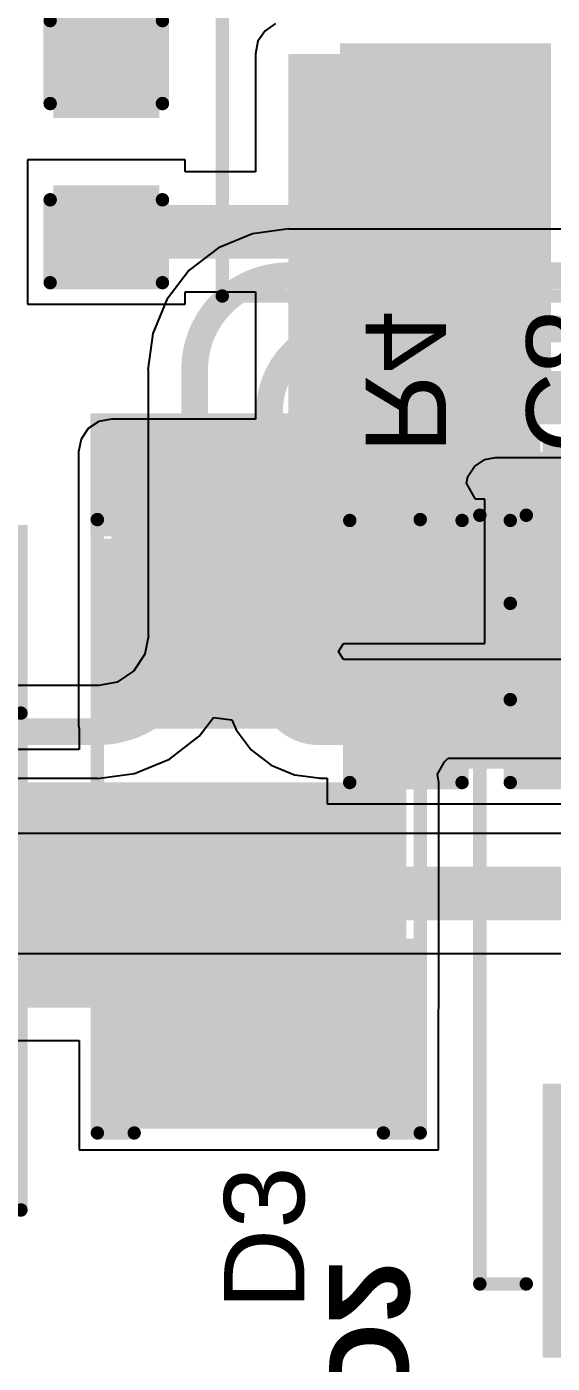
# Model space of a CAD drawing. Header units: inches. Extents: x -46 to 312, y 0 to 111.
# Drawn here: x -12.74 to -7.75, y 6.3 to 18.99 of the extents above; entities that cross this region are included whole.
import ezdxf

# ---------------------------------------------------------------- set-up
doc = ezdxf.new("R2010")
doc.units = ezdxf.units.IN
for name, color, linetype in [('Bottom Layer', 5, 'Continuous'), ('Bottom Overlay', 54, 'Continuous'), ('Bottom Paste', 16, 'Continuous'), ('Bottom Solder', 6, 'Continuous'), ('Top Layer', 1, 'Continuous'), ('Top Overlay', 2, 'Continuous'), ('Top Paste', 8, 'Continuous'), ('Top Solder', 216, 'Continuous')]:
    doc.layers.add(name, color=color, linetype=linetype)
doc.styles.add('Arial', font='', dxfattribs={"height": 0.2})
doc.styles.add('Arial_Bold', font='', dxfattribs={"height": 0.2})
doc.styles.get('Arial').set_extended_font_data('Arial')
doc.styles.get('Arial_Bold').set_extended_font_data('Arial', bold=True)

# ---------------------------------------------------------------- blocks, each defined once
blk = doc.blocks.new('HC_12_M______SMD_17')
at = {"layer": 'Top Layer'}
blk.add_hatch(color=1, dxfattribs=at).paths.add_polyline_path([(-14.873, 6.906), (-11.873, 6.906), (-11.873, 5.106), (-14.873, 5.106)])
at = {"layer": 'Top Paste'}
blk.add_hatch(color=8, dxfattribs=at).paths.add_polyline_path([(-14.873, 6.906), (-11.873, 6.906), (-11.873, 5.106), (-14.873, 5.106)])
at = {"layer": 'Top Solder'}
blk.add_hatch(color=216, dxfattribs=at).paths.add_polyline_path([(-14.975, 7.008), (-11.772, 7.008), (-11.772, 5.005), (-14.975, 5.005)])
at = {"layer": 'Top Overlay'}
for points in [[(-14.173, 8.126, 0.127, 0.127, 0), (13.627, 8.126, 0.127, 0.127, 0)], [(-14.173, 8.126, 0.127, 0.127, 0), (-14.173, -6.274, 0.127, 0.127, 0)]]:
    blk.add_lwpolyline(points, format="xyseb", dxfattribs=at)
blk.add_lwpolyline([(-14.205, 8.126, 0.0635, 0.0635, 1), (-14.141, 8.126, 0.0635, 0.0635, 1)], format="xyseb", close=True, dxfattribs=at)
blk.add_lwpolyline([(-14.205, 8.126, 0.0635, 0.0635, 1), (-14.141, 8.126, 0.0635, 0.0635, 1)], format="xyseb", close=True, dxfattribs=at)
blk = doc.blocks.new('CASE_D_21')
at = {"layer": 'Top Layer'}
for points in [[(-4.25, 1.45), (-1.85, 1.45), (-1.85, -1.45), (-4.25, -1.45)], [(1.85, 1.45), (4.25, 1.45), (4.25, -1.45), (1.85, -1.45)]]:
    blk.add_hatch(color=1, dxfattribs=at).paths.add_polyline_path(points)
at = {"layer": 'Top Paste'}
for points in [[(-4.25, 1.45), (-1.85, 1.45), (-1.85, -1.45), (-4.25, -1.45)], [(1.85, 1.45), (4.25, 1.45), (4.25, -1.45), (1.85, -1.45)]]:
    blk.add_hatch(color=8, dxfattribs=at).paths.add_polyline_path(points)
at = {"layer": 'Top Solder'}
for points in [[(-4.352, 1.552), (-1.748, 1.552), (-1.748, -1.552), (-4.352, -1.552)], [(1.748, 1.552), (4.352, 1.552), (4.352, -1.552), (1.748, -1.552)]]:
    blk.add_hatch(color=216, dxfattribs=at).paths.add_polyline_path(points)
at = {"layer": 'Top Overlay'}
for points in [[(-4.293, 1.651, 0.127, 0.127, 0), (-4.293, 2.388, 0.127, 0.127, 0)], [(3.65, 2.15, 0.127, 0.127, 0), (-3.65, 2.15, 0.127, 0.127, 0)], [(-3.65, 1.709, 0.127, 0.127, 0), (-3.65, 2.15, 0.127, 0.127, 0)], [(3.65, 1.709, 0.127, 0.127, 0), (3.65, 2.15, 0.127, 0.127, 0)], [(-3.861, 2.007, 0.127, 0.127, 0), (-4.699, 2.007, 0.127, 0.127, 0)], [(-3.65, -2.15, 0.127, 0.127, 0), (-3.65, -1.709, 0.127, 0.127, 0)], [(3.65, -2.15, 0.127, 0.127, 0), (3.65, -1.709, 0.127, 0.127, 0)], [(3.65, -2.15, 0.127, 0.127, 0), (-3.65, -2.15, 0.127, 0.127, 0)]]:
    blk.add_lwpolyline(points, format="xyseb", dxfattribs=at)
for points in [[(-4.324, 2.388, 0.0635, 0.0635, 1), (-4.261, 2.388, 0.0635, 0.0635, 1)], [(-3.682, 2.15, 0.0635, 0.0635, 1), (-3.618, 2.15, 0.0635, 0.0635, 1)], [(-3.682, 2.15, 0.0635, 0.0635, 1), (-3.618, 2.15, 0.0635, 0.0635, 1)], [(3.618, 2.15, 0.0635, 0.0635, 1), (3.682, 2.15, 0.0635, 0.0635, 1)], [(3.618, 2.15, 0.0635, 0.0635, 1), (3.682, 2.15, 0.0635, 0.0635, 1)], [(-4.731, 2.007, 0.0635, 0.0635, 1), (-4.667, 2.007, 0.0635, 0.0635, 1)], [(-3.893, 2.007, 0.0635, 0.0635, 1), (-3.829, 2.007, 0.0635, 0.0635, 1)], [(-4.324, 1.651, 0.0635, 0.0635, 1), (-4.261, 1.651, 0.0635, 0.0635, 1)], [(-3.682, 1.709, 0.0635, 0.0635, 1), (-3.618, 1.709, 0.0635, 0.0635, 1)], [(3.618, 1.709, 0.0635, 0.0635, 1), (3.682, 1.709, 0.0635, 0.0635, 1)], [(-3.682, -1.709, 0.0635, 0.0635, 1), (-3.618, -1.709, 0.0635, 0.0635, 1)], [(3.618, -1.709, 0.0635, 0.0635, 1), (3.682, -1.709, 0.0635, 0.0635, 1)], [(-3.682, -2.15, 0.0635, 0.0635, 1), (-3.618, -2.15, 0.0635, 0.0635, 1)], [(-3.682, -2.15, 0.0635, 0.0635, 1), (-3.618, -2.15, 0.0635, 0.0635, 1)], [(3.618, -2.15, 0.0635, 0.0635, 1), (3.682, -2.15, 0.0635, 0.0635, 1)], [(3.618, -2.15, 0.0635, 0.0635, 1), (3.682, -2.15, 0.0635, 0.0635, 1)]]:
    blk.add_lwpolyline(points, format="xyseb", close=True, dxfattribs=at)
blk = doc.blocks.new('SMA_DO_214AC__58')
at = {"layer": 'Top Layer'}
for points in [[(-2.7, 1.4), (-1.1, 1.4), (-1.1, -1.4), (-2.7, -1.4)], [(1.1, 1.4), (2.7, 1.4), (2.7, -1.4), (1.1, -1.4)]]:
    blk.add_hatch(color=1, dxfattribs=at).paths.add_polyline_path(points)
at = {"layer": 'Top Overlay'}
blk.add_hatch(color=2, dxfattribs=at).paths.add_polyline_path([(-3.992, -1.6), (-2.825, -1.6), (-2.825, 1.6), (-3.992, 1.6)])
at = {"layer": 'Top Paste'}
for points in [[(-2.7, 1.4), (-1.1, 1.4), (-1.1, -1.4), (-2.7, -1.4)], [(1.1, 1.4), (2.7, 1.4), (2.7, -1.4), (1.1, -1.4)]]:
    blk.add_hatch(color=8, dxfattribs=at).paths.add_polyline_path(points)
at = {"layer": 'Top Solder'}
for points in [[(-2.802, 1.502), (-0.998, 1.502), (-0.998, -1.502), (-2.802, -1.502)], [(0.998, 1.502), (2.802, 1.502), (2.802, -1.502), (0.998, -1.502)]]:
    blk.add_hatch(color=216, dxfattribs=at).paths.add_polyline_path(points)
at = {"layer": 'Top Overlay'}
for points in [[(2.842, 1.533, 0.127, 0.127, 0), (-2.983, 1.533, 0.127, 0.127, 0)], [(2.842, 1.183, 0.127, 0.127, 0), (2.842, 1.533, 0.127, 0.127, 0)], [(2.842, -1.533, 0.127, 0.127, 0), (2.842, -1.183, 0.127, 0.127, 0)], [(2.842, -1.533, 0.127, 0.127, 0), (-2.983, -1.533, 0.127, 0.127, 0)]]:
    blk.add_lwpolyline(points, format="xyseb", dxfattribs=at)
for points in [[(-3.015, 1.533, 0.0635, 0.0635, 1), (-2.951, 1.533, 0.0635, 0.0635, 1)], [(2.811, 1.533, 0.0635, 0.0635, 1), (2.874, 1.533, 0.0635, 0.0635, 1)], [(2.811, 1.533, 0.0635, 0.0635, 1), (2.874, 1.533, 0.0635, 0.0635, 1)], [(2.811, 1.183, 0.0635, 0.0635, 1), (2.874, 1.183, 0.0635, 0.0635, 1)], [(2.811, -1.183, 0.0635, 0.0635, 1), (2.874, -1.183, 0.0635, 0.0635, 1)], [(-3.015, -1.533, 0.0635, 0.0635, 1), (-2.951, -1.533, 0.0635, 0.0635, 1)], [(2.811, -1.533, 0.0635, 0.0635, 1), (2.874, -1.533, 0.0635, 0.0635, 1)], [(2.811, -1.533, 0.0635, 0.0635, 1), (2.874, -1.533, 0.0635, 0.0635, 1)]]:
    blk.add_lwpolyline(points, format="xyseb", close=True, dxfattribs=at)
blk = doc.blocks.new('SMA_60')
at = {"layer": 'Top Layer'}
for points in [[(-3.25, 0.85), (-0.75, 0.85), (-0.75, -0.85), (-3.25, -0.85)], [(0.75, 0.85), (3.25, 0.85), (3.25, -0.85), (0.75, -0.85)]]:
    blk.add_hatch(color=1, dxfattribs=at).paths.add_polyline_path(points)
at = {"layer": 'Top Overlay'}
for points in [[(-4.445, -1.422), (-3.278, -1.422), (-3.278, 1.422), (-4.445, 1.422)], [(-3.3, 0.924), (-2.596, 0.924), (-2.596, 1.422), (-3.3, 1.422)], [(-3.3, -1.422), (-2.596, -1.422), (-2.596, -0.924), (-3.3, -0.924)]]:
    blk.add_hatch(color=2, dxfattribs=at).paths.add_polyline_path(points)
at = {"layer": 'Top Paste'}
for points in [[(-3.25, 0.85), (-0.75, 0.85), (-0.75, -0.85), (-3.25, -0.85)], [(0.75, 0.85), (3.25, 0.85), (3.25, -0.85), (0.75, -0.85)]]:
    blk.add_hatch(color=8, dxfattribs=at).paths.add_polyline_path(points)
at = {"layer": 'Top Solder'}
for points in [[(-3.352, 0.952), (-0.648, 0.952), (-0.648, -0.952), (-3.352, -0.952)], [(0.648, 0.952), (3.352, 0.952), (3.352, -0.952), (0.648, -0.952)]]:
    blk.add_hatch(color=216, dxfattribs=at).paths.add_polyline_path(points)
at = {"layer": 'Top Overlay'}
for points in [[(2.061, 1.358, 0.127, 0.127, 0), (-2.658, 1.358, 0.127, 0.127, 0)], [(2.061, 1.012, 0.127, 0.127, 0), (2.061, 1.358, 0.127, 0.127, 0)], [(2.061, -1.358, 0.127, 0.127, 0), (2.061, -1.012, 0.127, 0.127, 0)], [(2.061, -1.358, 0.127, 0.127, 0), (-2.658, -1.358, 0.127, 0.127, 0)]]:
    blk.add_lwpolyline(points, format="xyseb", dxfattribs=at)
for points in [[(-2.69, 1.358, 0.0635, 0.0635, 1), (-2.626, 1.358, 0.0635, 0.0635, 1)], [(2.029, 1.358, 0.0635, 0.0635, 1), (2.093, 1.358, 0.0635, 0.0635, 1)], [(2.029, 1.358, 0.0635, 0.0635, 1), (2.093, 1.358, 0.0635, 0.0635, 1)], [(2.029, 1.012, 0.0635, 0.0635, 1), (2.093, 1.012, 0.0635, 0.0635, 1)], [(2.029, -1.012, 0.0635, 0.0635, 1), (2.093, -1.012, 0.0635, 0.0635, 1)], [(-2.69, -1.358, 0.0635, 0.0635, 1), (-2.626, -1.358, 0.0635, 0.0635, 1)], [(2.029, -1.358, 0.0635, 0.0635, 1), (2.093, -1.358, 0.0635, 0.0635, 1)], [(2.029, -1.358, 0.0635, 0.0635, 1), (2.093, -1.358, 0.0635, 0.0635, 1)]]:
    blk.add_lwpolyline(points, format="xyseb", close=True, dxfattribs=at)
blk = doc.blocks.new('RES_0603_B_87')
at = {"layer": 'Bottom Layer'}
for points in [[(-1.143, -0.4445), (-1.143, 0.4445), (-0.381, 0.4445), (-0.381, -0.4445)], [(0.381, -0.4445), (0.381, 0.4445), (1.143, 0.4445), (1.143, -0.4445)]]:
    blk.add_hatch(color=5, dxfattribs=at).paths.add_polyline_path(points)
at = {"layer": 'Bottom Paste'}
for points in [[(-1.143, -0.4445), (-1.143, 0.4445), (-0.381, 0.4445), (-0.381, -0.4445)], [(0.381, -0.4445), (0.381, 0.4445), (1.143, 0.4445), (1.143, -0.4445)]]:
    blk.add_hatch(color=16, dxfattribs=at).paths.add_polyline_path(points)
at = {"layer": 'Bottom Solder'}
for points in [[(-1.2446, -0.5461), (-1.2446, 0.5461), (-0.2794, 0.5461), (-0.2794, -0.5461)], [(0.2794, -0.5461), (0.2794, 0.5461), (1.2446, 0.5461), (1.2446, -0.5461)]]:
    blk.add_hatch(color=6, dxfattribs=at).paths.add_polyline_path(points)
at = {"layer": 'Bottom Overlay'}
for points in [[(-1.2446, -0.5334, 0.127, 0.127, 0), (-1.2446, 0.5334, 0.127, 0.127, 0)], [(1.2446, 0.5334, 0.127, 0.127, 0), (-1.2446, 0.5334, 0.127, 0.127, 0)], [(1.2446, -0.5334, 0.127, 0.127, 0), (1.2446, 0.5334, 0.127, 0.127, 0)], [(1.2446, -0.5334, 0.127, 0.127, 0), (-1.2446, -0.5334, 0.127, 0.127, 0)]]:
    blk.add_lwpolyline(points, format="xyseb", dxfattribs=at)
for points in [[(-1.27635, 0.5334, 0.0635, 0.0635, 1), (-1.21285, 0.5334, 0.0635, 0.0635, 1)], [(-1.27635, 0.5334, 0.0635, 0.0635, 1), (-1.21285, 0.5334, 0.0635, 0.0635, 1)], [(1.21285, 0.5334, 0.0635, 0.0635, 1), (1.27635, 0.5334, 0.0635, 0.0635, 1)], [(1.21285, 0.5334, 0.0635, 0.0635, 1), (1.27635, 0.5334, 0.0635, 0.0635, 1)], [(-1.27635, -0.5334, 0.0635, 0.0635, 1), (-1.21285, -0.5334, 0.0635, 0.0635, 1)], [(-1.27635, -0.5334, 0.0635, 0.0635, 1), (-1.21285, -0.5334, 0.0635, 0.0635, 1)], [(1.21285, -0.5334, 0.0635, 0.0635, 1), (1.27635, -0.5334, 0.0635, 0.0635, 1)], [(1.21285, -0.5334, 0.0635, 0.0635, 1), (1.27635, -0.5334, 0.0635, 0.0635, 1)]]:
    blk.add_lwpolyline(points, format="xyseb", close=True, dxfattribs=at)
blk = doc.blocks.new('C__0603_B_93')
at = {"layer": 'Bottom Layer'}
for points in [[(-1.143, -0.445), (-1.143, 0.445), (-0.381, 0.445), (-0.381, -0.445)], [(0.381, -0.445), (0.381, 0.445), (1.143, 0.445), (1.143, -0.445)]]:
    blk.add_hatch(color=5, dxfattribs=at).paths.add_polyline_path(points)
at = {"layer": 'Bottom Paste'}
for points in [[(-1.143, -0.445), (-1.143, 0.445), (-0.381, 0.445), (-0.381, -0.445)], [(0.381, -0.445), (0.381, 0.445), (1.143, 0.445), (1.143, -0.445)]]:
    blk.add_hatch(color=16, dxfattribs=at).paths.add_polyline_path(points)
at = {"layer": 'Bottom Solder'}
for points in [[(-1.203, -0.504), (-1.203, 0.504), (-0.321, 0.504), (-0.321, -0.504)], [(0.321, -0.504), (0.321, 0.504), (1.203, 0.504), (1.203, -0.504)]]:
    blk.add_hatch(color=6, dxfattribs=at).paths.add_polyline_path(points)
at = {"layer": 'Bottom Overlay'}
for points in [[(-1.245, 0.533, 0.127, 0.127, 0), (-0.457, 0.533, 0.127, 0.127, 0)], [(-1.245, 0.533, 0.127, 0.127, 0), (-1.245, -0.533, 0.127, 0.127, 0)], [(0.457, 0.533, 0.127, 0.127, 0), (1.245, 0.533, 0.127, 0.127, 0)], [(1.245, 0.533, 0.127, 0.127, 0), (1.245, -0.533, 0.127, 0.127, 0)], [(-1.245, -0.533, 0.127, 0.127, 0), (-0.457, -0.533, 0.127, 0.127, 0)], [(0.457, -0.533, 0.127, 0.127, 0), (1.245, -0.533, 0.127, 0.127, 0)]]:
    blk.add_lwpolyline(points, format="xyseb", dxfattribs=at)
for points in [[(-1.276, 0.533, 0.0635, 0.0635, 1), (-1.213, 0.533, 0.0635, 0.0635, 1)], [(-1.276, 0.533, 0.0635, 0.0635, 1), (-1.213, 0.533, 0.0635, 0.0635, 1)], [(-0.489, 0.533, 0.0635, 0.0635, 1), (-0.425, 0.533, 0.0635, 0.0635, 1)], [(0.425, 0.533, 0.0635, 0.0635, 1), (0.489, 0.533, 0.0635, 0.0635, 1)], [(1.213, 0.533, 0.0635, 0.0635, 1), (1.276, 0.533, 0.0635, 0.0635, 1)], [(1.213, 0.533, 0.0635, 0.0635, 1), (1.276, 0.533, 0.0635, 0.0635, 1)], [(-1.276, -0.533, 0.0635, 0.0635, 1), (-1.213, -0.533, 0.0635, 0.0635, 1)], [(-1.276, -0.533, 0.0635, 0.0635, 1), (-1.213, -0.533, 0.0635, 0.0635, 1)], [(-0.489, -0.533, 0.0635, 0.0635, 1), (-0.425, -0.533, 0.0635, 0.0635, 1)], [(0.425, -0.533, 0.0635, 0.0635, 1), (0.489, -0.533, 0.0635, 0.0635, 1)], [(1.213, -0.533, 0.0635, 0.0635, 1), (1.276, -0.533, 0.0635, 0.0635, 1)], [(1.213, -0.533, 0.0635, 0.0635, 1), (1.276, -0.533, 0.0635, 0.0635, 1)]]:
    blk.add_lwpolyline(points, format="xyseb", close=True, dxfattribs=at)
blk = doc.blocks.new('C__0603_99')
at = {"layer": 'Top Layer'}
for points in [[(-0.381, 0.445), (-0.381, -0.445), (-1.143, -0.445), (-1.143, 0.445)], [(1.143, 0.445), (1.143, -0.445), (0.381, -0.445), (0.381, 0.445)]]:
    blk.add_hatch(color=1, dxfattribs=at).paths.add_polyline_path(points)
at = {"layer": 'Top Paste'}
for points in [[(-0.381, 0.445), (-0.381, -0.445), (-1.143, -0.445), (-1.143, 0.445)], [(1.143, 0.445), (1.143, -0.445), (0.381, -0.445), (0.381, 0.445)]]:
    blk.add_hatch(color=8, dxfattribs=at).paths.add_polyline_path(points)
at = {"layer": 'Top Solder'}
for points in [[(-0.321, 0.504), (-0.321, -0.504), (-1.203, -0.504), (-1.203, 0.504)], [(1.203, 0.504), (1.203, -0.504), (0.321, -0.504), (0.321, 0.504)]]:
    blk.add_hatch(color=216, dxfattribs=at).paths.add_polyline_path(points)
at = {"layer": 'Top Overlay'}
for points in [[(-1.245, 0.533, 0.127, 0.127, 0), (-1.245, -0.533, 0.127, 0.127, 0)], [(-1.245, 0.533, 0.127, 0.127, 0), (-0.457, 0.533, 0.127, 0.127, 0)], [(0.457, 0.533, 0.127, 0.127, 0), (1.245, 0.533, 0.127, 0.127, 0)], [(1.245, 0.533, 0.127, 0.127, 0), (1.245, -0.533, 0.127, 0.127, 0)], [(-1.245, -0.533, 0.127, 0.127, 0), (-0.457, -0.533, 0.127, 0.127, 0)], [(0.457, -0.533, 0.127, 0.127, 0), (1.245, -0.533, 0.127, 0.127, 0)]]:
    blk.add_lwpolyline(points, format="xyseb", dxfattribs=at)
for points in [[(-1.276, 0.533, 0.0635, 0.0635, 1), (-1.213, 0.533, 0.0635, 0.0635, 1)], [(-1.276, 0.533, 0.0635, 0.0635, 1), (-1.213, 0.533, 0.0635, 0.0635, 1)], [(-0.489, 0.533, 0.0635, 0.0635, 1), (-0.425, 0.533, 0.0635, 0.0635, 1)], [(0.425, 0.533, 0.0635, 0.0635, 1), (0.489, 0.533, 0.0635, 0.0635, 1)], [(1.213, 0.533, 0.0635, 0.0635, 1), (1.276, 0.533, 0.0635, 0.0635, 1)], [(1.213, 0.533, 0.0635, 0.0635, 1), (1.276, 0.533, 0.0635, 0.0635, 1)], [(-1.276, -0.533, 0.0635, 0.0635, 1), (-1.213, -0.533, 0.0635, 0.0635, 1)], [(-1.276, -0.533, 0.0635, 0.0635, 1), (-1.213, -0.533, 0.0635, 0.0635, 1)], [(-0.489, -0.533, 0.0635, 0.0635, 1), (-0.425, -0.533, 0.0635, 0.0635, 1)], [(0.425, -0.533, 0.0635, 0.0635, 1), (0.489, -0.533, 0.0635, 0.0635, 1)], [(1.213, -0.533, 0.0635, 0.0635, 1), (1.276, -0.533, 0.0635, 0.0635, 1)], [(1.213, -0.533, 0.0635, 0.0635, 1), (1.276, -0.533, 0.0635, 0.0635, 1)]]:
    blk.add_lwpolyline(points, format="xyseb", close=True, dxfattribs=at)

msp = doc.modelspace()

# ---------------------------------------------------------------- hatches: boundary and pattern name
at = {"layer": 'Bottom Layer'}
msp.add_hatch(color=5, dxfattribs=at).paths.add_polyline_path([(-1.527, 12.646), (-9.144, 12.646), (-9.144, 11.946), (-1.527, 11.946)])
at = {"layer": 'Top Layer'}
for points in [[(-10.262, 12.428), (-7.868, 12.428), (-7.868, 18.734), (-10.262, 18.734)], [(-11.941, 12.355), (4.743, 12.355), (4.743, 14.955), (-11.941, 14.955)], [(-15.008, 9.676), (-9.141, 9.676), (-9.141, 11.815), (-15.008, 11.815)]]:
    msp.add_hatch(color=1, dxfattribs=at).paths.add_polyline_path(points)

# ---------------------------------------------------------------- linework, layer by layer
at = {"layer": 'Bottom Layer'}
for p, q in [((-10.601, 17.026), (-10.924, 16.892)), ((-10.255, 17.071), (-10.601, 17.026)), ((-10.255, 17.068), (-10.255, 17.071)), ((2.582, 17.068), (-10.255, 17.068)), ((-10.924, 16.892), (-11.202, 16.679)), ((-11.202, 16.679), (-11.414, 16.402)), ((-11.414, 16.402), (-11.548, 16.079)), ((-11.548, 16.079), (-11.594, 15.732)), ((-11.594, 15.732), (-11.591, 15.732)), ((-11.591, 15.732), (-11.591, 13.219)), ((-8.492, 14.816), (-8.396, 14.88)), ((-8.396, 14.88), (-8.293, 14.901)), ((-8.293, 14.901), (-8.284, 14.899)), ((-8.284, 14.899), (2.935, 14.899)), ((-8.556, 14.721), (-8.492, 14.816)), ((-8.568, 14.658), (-8.556, 14.721)), ((-8.482, 14.506), (-8.568, 14.658)), ((-8.395, 14.506), (-8.482, 14.506)), ((-8.395, 13.134), (-8.395, 14.506)), ((-11.588, 13.206), (-11.623, 13.032)), ((-11.591, 13.219), (-11.588, 13.206)), ((-9.783, 13.058), (-9.738, 13.134)), ((-9.738, 13.134), (-8.395, 13.134)), ((-11.623, 13.032), (-11.729, 12.874)), ((-9.738, 12.982), (-9.783, 13.058)), ((-8.395, 12.982), (-9.738, 12.982)), ((-8.369, 12.982), (-8.395, 12.982)), ((-8.395, 12.982), (-8.395, 12.982)), ((-6.871, 12.982), (-8.369, 12.982)), ((-8.369, 12.982), (-8.369, 12.982)), ((-11.729, 12.874), (-11.887, 12.768)), ((-12.074, 12.736), (-14.259, 12.736)), ((-12.061, 12.734), (-12.074, 12.736)), ((-11.887, 12.768), (-12.061, 12.734)), ((-11.107, 12.253), (-10.971, 12.431)), ((-10.971, 12.431), (-10.796, 12.408)), ((-10.796, 12.408), (-10.757, 12.313)), ((-10.757, 12.313), (-10.612, 12.124)), ((-11.39, 12.036), (-11.107, 12.253)), ((-10.612, 12.124), (-10.423, 11.979)), ((-11.72, 11.899), (-11.39, 12.036)), ((-10.423, 11.979), (-10.203, 11.888)), ((-14.259, 11.856), (-12.074, 11.856)), ((-12.074, 11.853), (-11.72, 11.899)), ((-12.074, 11.856), (-12.074, 11.853)), ((-10.203, 11.888), (-9.976, 11.858)), ((-9.976, 11.858), (-9.966, 11.856)), ((-9.966, 11.856), (-9.893, 11.856)), ((-9.893, 11.856), (-9.893, 11.61)), ((-9.893, 11.61), (-8.395, 11.61)), ((-8.395, 11.61), (-8.395, 11.61)), ((-8.395, 11.61), (-8.369, 11.61)), ((-8.369, 11.61), (-8.369, 11.61)), ((-8.369, 11.61), (-6.871, 11.61)), ((2.799, 11.329), (-14.259, 11.329)), ((-14.259, 10.19), (-2.378, 10.19))]:
    msp.add_line(p, q, dxfattribs=at)
for points in [[(-11.151, 15.732, 0.254, 0.254, -0.414214), (-10.255, 16.628, 0.254, 0.254, 0)], [(-10.255, 16.628, 0.254, 0.254, 0), (2.612, 16.628, 0.254, 0.254, 0)], [(-10.439, 15.342, 0.254, 0.254, -0.414214), (-9.661, 16.12, 0.254, 0.254, 0)], [(-9.661, 16.12, 0.254, 0.254, 0), (2.965, 16.12, 0.254, 0.254, 0)], [(-11.151, 13.219, 0.254, 0.254, 0), (-11.151, 15.732, 0.254, 0.254, 0)], [(-9.144, 14.608, 0.508, 0.508, -0.414214), (-8.284, 15.469, 0.508, 0.508, 0)], [(-8.284, 15.469, 0.508, 0.508, 0), (3.505, 15.469, 0.508, 0.508, 0)], [(-10.439, 12.769, 0.254, 0.254, 0), (-10.439, 15.342, 0.254, 0.254, 0)], [(-9.144, 13.82, 0.508, 0.508, 0), (-9.144, 14.608, 0.508, 0.508, 0)], [(-11.151, 13.219, 0.254, 0.254, -0.414214), (-12.074, 12.296, 0.254, 0.254, 0)], [(-9.966, 12.296, 0.254, 0.254, -0.414214), (-10.439, 12.769, 0.254, 0.254, 0)], [(-16.171, 12.296, 0.254, 0.254, 0), (-12.074, 12.296, 0.254, 0.254, 0)], [(-9.966, 12.296, 0.254, 0.254, 0), (-9.144, 12.296, 0.254, 0.254, 0)], [(-15.008, 10.759, 0.508, 0.508, 0), (2.799, 10.759, 0.508, 0.508, 0)]]:
    msp.add_lwpolyline(points, format="xyseb", dxfattribs=at)
for points in [[(-10.318, 16.628, 0.127, 0.127, 1), (-10.191, 16.628, 0.127, 0.127, 1)], [(-10.318, 16.628, 0.127, 0.127, 1), (-10.191, 16.628, 0.127, 0.127, 1)], [(-9.724, 16.12, 0.127, 0.127, 1), (-9.597, 16.12, 0.127, 0.127, 1)], [(-9.724, 16.12, 0.127, 0.127, 1), (-9.597, 16.12, 0.127, 0.127, 1)], [(-11.214, 15.732, 0.127, 0.127, 1), (-11.087, 15.732, 0.127, 0.127, 1)], [(-11.214, 15.732, 0.127, 0.127, 1), (-11.087, 15.732, 0.127, 0.127, 1)], [(-8.411, 15.469, 0.254, 0.254, 1), (-8.157, 15.469, 0.254, 0.254, 1)], [(-8.411, 15.469, 0.254, 0.254, 1), (-8.157, 15.469, 0.254, 0.254, 1)], [(-10.503, 15.342, 0.127, 0.127, 1), (-10.376, 15.342, 0.127, 0.127, 1)], [(-10.503, 15.342, 0.127, 0.127, 1), (-10.376, 15.342, 0.127, 0.127, 1)], [(-9.271, 14.608, 0.254, 0.254, 1), (-9.017, 14.608, 0.254, 0.254, 1)], [(-9.271, 14.608, 0.254, 0.254, 1), (-9.017, 14.608, 0.254, 0.254, 1)], [(-9.271, 13.82, 0.254, 0.254, 1), (-9.017, 13.82, 0.254, 0.254, 1)], [(-11.214, 13.219, 0.127, 0.127, 1), (-11.087, 13.219, 0.127, 0.127, 1)], [(-11.214, 13.219, 0.127, 0.127, 1), (-11.087, 13.219, 0.127, 0.127, 1)], [(-10.503, 12.769, 0.127, 0.127, 1), (-10.376, 12.769, 0.127, 0.127, 1)], [(-10.503, 12.769, 0.127, 0.127, 1), (-10.376, 12.769, 0.127, 0.127, 1)], [(-12.137, 12.296, 0.127, 0.127, 1), (-12.01, 12.296, 0.127, 0.127, 1)], [(-12.137, 12.296, 0.127, 0.127, 1), (-12.01, 12.296, 0.127, 0.127, 1)], [(-10.03, 12.296, 0.127, 0.127, 1), (-9.903, 12.296, 0.127, 0.127, 1)], [(-10.03, 12.296, 0.127, 0.127, 1), (-9.903, 12.296, 0.127, 0.127, 1)], [(-9.207, 12.296, 0.127, 0.127, 1), (-9.08, 12.296, 0.127, 0.127, 1)]]:
    msp.add_lwpolyline(points, format="xyseb", close=True, dxfattribs=at)
at = {"layer": 'Top Layer'}
for p, q in [((-10.481, 18.954), (-10.549, 18.853)), ((-10.381, 19.021), (-10.481, 18.954)), ((-10.549, 18.853), (-10.572, 18.734)), ((-10.572, 18.734), (-10.572, 17.613)), ((-11.239, 17.729), (-12.738, 17.729)), ((-12.738, 17.729), (-12.738, 16.358)), ((-11.239, 17.613), (-11.239, 17.729)), ((-10.572, 17.613), (-11.239, 17.613)), ((-11.239, 16.358), (-11.239, 16.474)), ((-11.239, 16.474), (-10.572, 16.474)), ((-10.572, 16.474), (-10.572, 15.266)), ((-12.738, 16.358), (-11.239, 16.358)), ((-12.06, 15.242), (-12.161, 15.175)), ((-11.941, 15.266), (-12.06, 15.242)), ((-10.572, 15.266), (-11.941, 15.266)), ((-12.161, 15.175), (-12.228, 15.074)), ((-12.228, 15.074), (-12.252, 14.955)), ((-12.252, 14.955), (-12.252, 12.355)), ((-12.252, 12.355), (-12.246, 12.325)), ((-12.246, 12.325), (-12.246, 12.126)), ((-12.246, 12.126), (-12.997, 12.126)), ((-8.845, 11.892), (-8.777, 12.011)), ((-8.777, 12.011), (-8.744, 12.044)), ((-8.744, 12.044), (4.743, 12.044)), ((-8.83, 11.815), (-8.845, 11.892)), ((-8.83, 9.676), (-8.83, 11.815)), ((-8.836, 9.646), (-8.83, 9.676)), ((-8.836, 8.324), (-8.836, 9.646)), ((-13.003, 9.365), (-12.246, 9.365)), ((-12.246, 9.365), (-12.246, 8.324)), ((-12.246, 8.324), (-8.836, 8.324))]:
    msp.add_line(p, q, dxfattribs=at)
for points in [[(-11.989, 18.567, 0.635, 0.635, 0), (-11.989, 19.341, 0.635, 0.635, 0)], [(-9.458, 17.043, 0.254, 0.254, 0), (-8.768, 17.734, 0.254, 0.254, 0)], [(-11.989, 17.043, 0.508, 0.508, 0), (-9.458, 17.043, 0.508, 0.508, 0)]]:
    msp.add_lwpolyline(points, format="xyseb", dxfattribs=at)
for points in [[(-12.148, 18.567, 0.318, 0.318, 1), (-11.83, 18.567, 0.318, 0.318, 1)], [(-8.832, 17.734, 0.127, 0.127, 1), (-8.705, 17.734, 0.127, 0.127, 1)], [(-12.116, 17.043, 0.254, 0.254, 1), (-11.862, 17.043, 0.254, 0.254, 1)], [(-9.585, 17.043, 0.254, 0.254, 1), (-9.331, 17.043, 0.254, 0.254, 1)], [(-9.522, 17.043, 0.127, 0.127, 1), (-9.395, 17.043, 0.127, 0.127, 1)]]:
    msp.add_lwpolyline(points, format="xyseb", close=True, dxfattribs=at)

# ---------------------------------------------------------------- block references
for name, p, rotation in [('HC_12_M______SMD_17', (-2.762, 30.607), 90), ('C__0603_99', (-11.989, 17.805), 90), ('CASE_D_21', (-6.292, 10.702), 270), ('SMA_DO_214AC__58', (-10.541, 11.328), 270), ('RES_0603_B_87', (-9.144, 13.058), 270), ('C__0603_B_93', (-7.62, 13.058), 90), ('SMA_60', (-14.158, 9.815), 270)]:
    msp.add_blockref(name, p, dxfattribs=dict(rotation=rotation))

# ---------------------------------------------------------------- texts
at = {"layer": 'Bottom Overlay', "text_generation_flag": 2}
for s, style, p in [('R4', 'Arial', (-9.525, 14.938)), ('C8', 'Arial', (-8.001, 14.938)), ('LED2', 'Arial_Bold', (-9.873, 4.549))]:
    msp.add_text(s, height=0.762, rotation=270, dxfattribs=dict(at, style=style)).set_placement(p)
at = {"layer": 'Top Overlay', "style": 'Arial'}
msp.add_text('D3', height=0.762, rotation=90, dxfattribs=at).set_placement((-10.109, 6.807))

doc.saveas('drawing.dxf')
